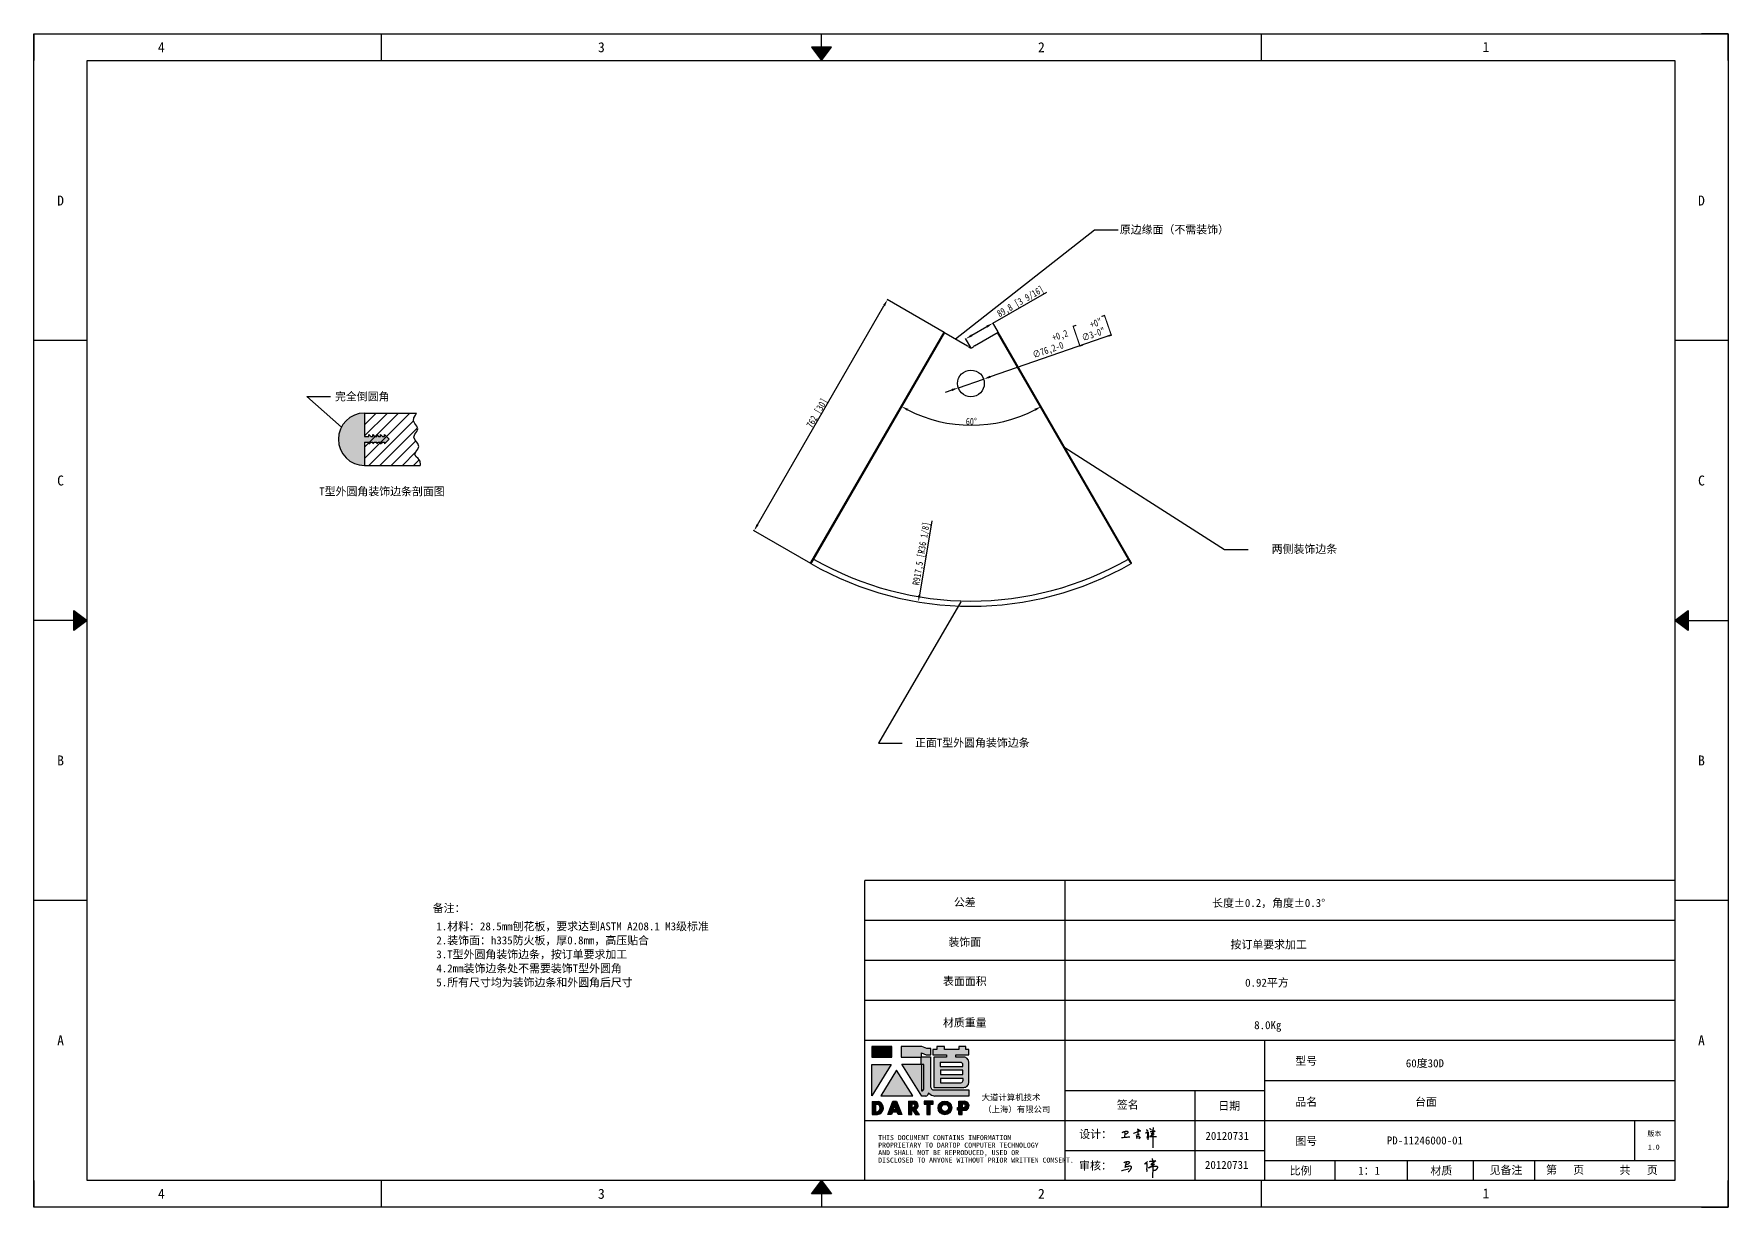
# Model space of a CAD drawing. Header units: inches. Extents: x 777 to 29406, y -38596 to 2393.
# Drawn here: x 16493 to 21330, y -11257 to -7906 of the extents above; entities that cross this region are included whole.
import ezdxf
from ezdxf.enums import TextEntityAlignment as Align

# ---------------------------------------------------------------- set-up
doc = ezdxf.new("R2010")
doc.units = ezdxf.units.IN
doc.header["$LTSCALE"] = 0.605
doc.header["$MEASUREMENT"] = 0
doc.header["$PDMODE"] = 3
doc.header["$PDSIZE"] = 0.25
doc.linetypes.add('DOT', pattern=[0.2, 0.1, -0.1])
doc.layers.get('0').update_dxf_attribs({"linetype": 'CONTINUOUS'})
doc.layers.get('Defpoints').update_dxf_attribs({"linetype": 'CONTINUOUS'})
for name, color, linetype in [('02-05848-001_DXF_HATCHING', 7, 'CONTINUOUS'), ('02-05848-001_DXF_TEXT', 7, 'CONTINUOUS'), ('02-05849-001DXF_CONTINUOUS_LINE', 7, 'CONTINUOUS'), ('4', 7, 'CONTINUOUS'), ('print', 30, 'CONTINUOUS')]:
    doc.layers.add(name, color=color, linetype=linetype)
doc.layers.add('dim', color=2, linetype='CONTINUOUS', lineweight=9)
doc.styles.add('Dartop', font='')
doc.styles.add('hzHT', font='simhei.ttf')
doc.styles.get("Standard").update_dxf_attribs({"font": 'txt', "width": 0.7})
doc.styles.get('Dartop').set_extended_font_data('FangSong_GB2312')
doc.dimstyles.new('ISO-25', dxfattribs={"dimtxt": 20, "dimasz": 20, "dimexe": 1.25, "dimexo": 0.625, "dimtad": 1, "dimdec": 1, "dimtxsty": 'Standard', "dimcen": 2.5, "dimadec": 0, "dimazin": 0, "dimtfac": 1, "dimtdec": 1, "dimtmove": 0, "dimatfit": 3, "dimfxl": 0, "dimarcsym": 0})
doc.dimstyles.get("Standard").update_dxf_attribs({"dimtxt": 0.1, "dimasz": 0.125, "dimexe": 0.18, "dimexo": 0.0625, "dimgap": 0.09, "dimtad": 0, "dimtih": 1, "dimtoh": 1, "dimdec": 3, "dimzin": 4, "dimdsep": 46, "dimtxsty": 'Standard', "dimblk": '_FILLED', "dimblk1": '_FILLED', "dimblk2": '_FILLED', "dimcen": 0.09, "dimadec": 0, "dimazin": 0, "dimtol": 1, "dimtp": 0.008, "dimtm": 0.008, "dimtfac": 1, "dimtdec": 3, "dimtofl": 0, "dimtmove": 0, "dimatfit": 3, "dimldrblk": '_FILLED', "dimfxl": 0, "dimtolj": 1, "dimtzin": 4, "dimarcsym": 0})

# ---------------------------------------------------------------- blocks, each defined once
blk = doc.blocks.new('_FILLED')
at = {"color": 0, "linetype": 'ByBlock'}
blk.add_solid([(0, 0), (-1, 0.16), (-1, -0.16)], dxfattribs=at)
blk = doc.blocks.new('*U5')
at = {"color": 254, "linetype": 'Continuous', "extrusion": (0, 0, -1)}
for points in [[(-17, 0.333), (-16.812, 0.25), (-17, 0.5)], [(-17, 0.333), (-17.188, 0.25), (-16.812, 0.25)], [(-17, 0.333), (-17, 0.5), (-17.188, 0.25)]]:
    blk.add_solid(points, dxfattribs=at)
blk = doc.blocks.new('*U4')
at = {"color": 254, "linetype": 'Continuous', "extrusion": (0, 0, -1)}
for points in [[(-33.167, 11), (-33, 11), (-33.25, 11.188)], [(-33.167, 11), (-33.25, 11.188), (-33.25, 10.812)], [(-33.167, 11), (-33.25, 10.812), (-33, 11)]]:
    blk.add_solid(points, dxfattribs=at)
blk = doc.blocks.new('*U6')
at = {"color": 254, "linetype": 'Continuous'}
for points in [[(17, 21.667), (17.188, 21.75), (16.812, 21.75)], [(17, 21.667), (16.812, 21.75), (17, 21.5)], [(17, 21.667), (17, 21.5), (17.188, 21.75)]]:
    blk.add_solid(points, dxfattribs=at)
blk = doc.blocks.new('*U3')
at = {"color": 254, "linetype": 'Continuous', "extrusion": (0, 0, -1)}
for points in [[(-0.833, 11), (-0.75, 10.812), (-0.75, 11.188)], [(-0.833, 11), (-0.75, 11.188), (-1, 11)], [(-0.833, 11), (-1, 11), (-0.75, 10.812)]]:
    blk.add_solid(points, dxfattribs=at)
blk = doc.blocks.new('dadao')
for p, q in [((48, 19.2), (44.9, 10.4)), ((44.9, 10.4), (51.2, 10.4)), ((51.2, 10.4), (48, 19.2))]:
    blk.add_line(p, q)
for points in [[(41.8, 121.6), (41.8, 143.7), (-0.4, 143.7), (-0.4, 121.6), (41.8, 121.6)], [(104.8, 122), (104.8, 130.3), (114.1, 126.3), (124.2, 126.3), (124.2, 139.6), (115.9, 139.6), (105.1, 143.9), (61.5, 143.9)], [(61.7, 144), (61.7, 121.3), (103.9, 121.3)], [(113.4, 38.7), (105.1, 38.7), (63, 106.5), (103.9, 106.5), (103.9, 120.9), (103.9, 121.3)], [(109.7, 53.6), (109.7, 106.2), (104.3, 106.2), (104.3, 50.4), (106.6, 50.4)], [(144.6, 94.4), (144.6, 84.8), (192, 84.8), (192, 94.1), (144.9, 94.1)], [(120.2, 45), (119.5, 45), (119.5, 44.6)], [(0, 28), (0, 0), (11.8, 0)], [(0.1, 28), (14, 28)], [(7.1, 21.8), (7.1, 6.1), (12, 6.1)], [(7.1, 21.8), (11.4, 21.8)], [(76.8, 28.2), (76.8, 0), (84.1, 0), (84.1, 11.1), (91.6, -0.1), (100.3, -0.1), (91.7, 11.1)], [(76.8, 28.2), (90.6, 28.2)], [(84, 22.7), (84, 15.3), (87.2, 15.3)], [(84, 22.7), (87.3, 22.7)], [(183.7, 0), (183.7, 9.6), (180.6, 9.6), (180.6, 14.9), (183.8, 14.9), (183.8, 28.1), (196.1, 28.1), (196.5, 28.1)], [(183.7, 0), (190.9, 0), (190.9, 9.6), (198.8, 9.6)], [(194.9, 22.3), (190.8, 22.3), (190.8, 15), (194.4, 15)]]:
    blk.add_lwpolyline(points)
blk.add_lwpolyline([(137.1, 144.2), (137.1, 137.9), (128.3, 137.9), (128.3, 126.5), (157.3, 126.5), (157.3, 121.5), (130.3, 121.5), (130.3, 57.5), (194.4, 57.5, 0.414214), (204.4, 67.5), (204.4, 111.3, 0.414214), (194.4, 121.3), (177.5, 121.3), (177.5, 126.3), (204.7, 126.3), (204.7, 137.7), (198.2, 137.7), (198.2, 143.9), (183.3, 143.9), (183.3, 138), (153, 138), (153, 144.2), (137.1, 144.2)], format="xyb", close=True)
for points in [[(104.8, 122), (123.4, 122), (123.4, 60, 0.414214), (131.4, 52), (204.8, 52), (204.8, 39.1), (131.7, 39.1)], [(144.3, 110.8), (144.3, 101.8), (192.3, 101.8), (192.3, 105.5, 0.414214), (187.3, 110.5), (144.3, 110.5)], [(144.6, 77), (144.6, 67.5), (187.6, 67.5, 0.414214), (192.6, 72.5), (192.6, 76.4), (144.6, 76.4)]]:
    blk.add_lwpolyline(points, format="xyb")
for points in [[(-0.3, 106.2), (40.4, 106.2), (-0.3, 39.7), (-0.3, 106.2)], [(51.7, 94.1), (18.4, 39.3), (86.2, 39.3)], [(43.8, 28.2), (51.8, 28.2), (62.6, -0.1), (55, -0.1), (53.2, 5), (42.9, 5), (41.1, 0), (33.6, 0)], [(110, 28.1), (110, 21.9), (116, 21.9), (116, -0.1), (123.2, -0.1), (123.2, 22), (129.2, 22), (129.2, 28.1), (110, 28.1)]]:
    blk.add_lwpolyline(points, close=True)
for radius in [14.5, 7.44]:
    blk.add_circle((154.2, 14.2), radius)
for centre, radius, start, end in [((99.2, 60.7), 12.6, 305.6399, 325.969), ((111.6, 46.7), 8.19, 282.9811, 347.6627), ((136, 61.7), 22.9, 226.7358, 259.3209), ((8.5, 13.9), 8.49, 294.2143, 69.7177), ((9.6, 14.2), 14.4, 278.6604, 72.3203), ((86.4, 19), 3.8, 282.527, 76.7196), ((88.6, 19.4), 8.95, 290.6073, 77.2124), ((193.7, 18.7), 3.8, 280.9891, 72.5513), ((195.7, 18.6), 9.51, 288.8959, 85.2442)]:
    blk.add_arc(centre, radius, start, end)
blk = doc.blocks.new('h')
for p, q in [((20768.1, -2360.9), (20773, -2359.1)), ((20769.5, -2366.9), (20769.8, -2370.6)), ((20769.8, -2370.6), (20770.9, -2378)), ((20770.9, -2378), (20771.5, -2370.6)), ((20772.4, -2369.3), (20774.9, -2367.8)), ((20773, -2359.1), (20784.1, -2355.2)), ((20773.3, -2331.8), (20775.3, -2338.7)), ((20789.1, -2340.9), (20773.5, -2331.9)), ((20775.3, -2338.7), (20775.6, -2351.2)), ((20775.6, -2351.2), (20775.5, -2357.3)), ((20782.2, -2369.2), (20780, -2377.1)), ((20780, -2377.1), (20788.3, -2371.3)), ((20780.1, -2366.4), (20780.8, -2366.4)), ((20781.9, -2367.4), (20782.2, -2369.2)), ((20845.7, -2343.5), (20848.4, -2353)), ((20848.9, -2370.3), (20847.9, -2424)), ((20848.4, -2353), (20848.9, -2370.3))]:
    blk.add_line(p, q)
for points in [[(20696.6, -2372.4, 0.002073), (20710.6, -2371.9, 0.016137), (20719.6, -2371.3, 0.008314), (20736.9, -2369.3)], [(20699.1, -2348.2, -0.029745), (20704.6, -2345.4, -0.046842), (20708.4, -2344.2, -0.00919), (20714.3, -2343, -0.018517), (20717.2, -2342.5, -0.037841), (20720.3, -2342.4, -0.039541), (20723.2, -2342.8, -0.149785), (20726, -2344.3, -0.204935), (20726.9, -2346.6, -0.074872), (20726.5, -2348.3, -0.061615), (20725.6, -2350.3, -0.034204), (20723.8, -2352.6, -0.045776), (20722.3, -2354.1, -0.054985), (20720.4, -2355.3, -0.036348), (20717.3, -2356.5, -0.067752), (20715.7, -2356.8, -0.043553), (20713.2, -2356.7)], [(20755, -2351.9, -0.024077), (20759.9, -2350.1, -0.013147), (20768.7, -2346.5, -0.00522), (20775.4, -2344.1, -0.018517), (20777.3, -2343.4, -0.008274), (20786.3, -2341, -0.039541), (20788.3, -2340.8, -0.079216), (20789.4, -2341, -0.204935)], [(20813.5, -2350.1, 0.007348), (20815.9, -2348.7, 0.008421), (20818, -2347.3, 0.009459), (20819.7, -2346.2, -0.016325), (20820.7, -2345.5, -0.173771), (20821.8, -2345.3, -0.085159), (20823.9, -2346, -0.125883), (20826, -2347.9, -0.160659), (20826.6, -2350.1, -0.010447), (20826.5, -2352.3, -0.008247), (20826.2, -2355.1, -0.002698), (20825.3, -2374, 0.001562), (20823.9, -2383.7, 0.016137)], [(20816.8, -2335, -0.053561), (20819.6, -2336.1, -0.075272), (20821.3, -2337.3, -0.005295), (20822.5, -2338.5, -0.009337), (20823.1, -2339.1, -0.026146), (20823.7, -2339.8, -0.016644), (20824.5, -2340.9)], [(20832.1, -2329.2, -0.053561), (20834.9, -2330.3, -0.075272), (20836.7, -2331.5, -0.005295), (20837.8, -2332.6, -0.009337), (20838.5, -2333.3, -0.026146), (20839, -2334, -0.016644), (20839.8, -2335.1)], [(20836, -2343.7, -0.02797), (20842.1, -2342.6, -0.048868), (20845.6, -2342.2, -0.00919), (20851.1, -2341.4, -0.018517), (20853.9, -2341.1, -0.037841), (20856.7, -2341.2, -0.039541), (20859.4, -2341.6, -0.018282), (20840.6, -2354.7, -0.000937)], [(20847.6, -2340.2, 0.021784), (20849.6, -2335.9, 0.028296), (20850.8, -2332.4, 0.008136), (20851.9, -2328.2, 0.028913), (20852.2, -2327, 0.08193), (20852.1, -2325.9, 0.075058), (20851.7, -2324.7, 0.275043)]]:
    blk.add_lwpolyline(points, format="xyb")
for points in [[(20711.3, -2343.5), (20711.3, -2343.5), (20711.5, -2355.8), (20710.7, -2368), (20710.6, -2371.9)], [(20821.5, -2350.6), (20822.4, -2359.2), (20822.2, -2364.9), (20821.7, -2369), (20821.3, -2376.3), (20823.6, -2368.5), (20827.2, -2366.3), (20829.5, -2366.3)], [(20840.6, -2354.7), (20850, -2354.7), (20855, -2354.3), (20845.9, -2361.1), (20840.5, -2364), (20833, -2367.5), (20863.2, -2367.4), (20865.9, -2367.3)]]:
    blk.add_lwpolyline(points)
for centre, radius, start, end in [((20773.7, -2371.2), 2.3, 121.9907, 163.60158), ((20787.5, -2406), 40.3, 100.61827, 108.24823), ((20780.8, -2367.6), 1.15, 9.4675, 90)]:
    blk.add_arc(centre, radius, start, end)
blk = doc.blocks.new('*D30')
at = {"layer": 'Defpoints', "color": 0, "transparency": 16777216}
for p in [(19168.3, -8623.2), (19017.8, -9528.3)]:
    blk.add_point(p, dxfattribs=at)
at = {"layer": 'dim', "color": 0, "lineweight": -2, "transparency": 16777216}
blk.add_line((19056.4, -9296.6), (19021.1, -9508.6), dxfattribs=at)
at = {"layer": 'dim', "color": 0, "transparency": 16777216}
blk.add_solid([(19017.8, -9508), (19024.4, -9509.1), (19017.8, -9528.3)], dxfattribs=at)
at = {"layer": 'dim', "color": 0, "transparency": 16777216, "insert": (19028.3, -9390.7), "char_height": 20, "attachment_point": 5, "rotation": 80.5582}
blk.add_mtext('R917,5 [R36 1/8]', dxfattribs=at)
blk = doc.blocks.new('*D31')
at = {"layer": 'Defpoints', "color": 0, "transparency": 16777216}
for p in [(19231.2, -8732.1), (19168.3, -8802.8), (19246.1, -8757.9)]:
    blk.add_point(p, dxfattribs=at)
at = {"layer": 'dim', "color": 0, "lineweight": -2, "transparency": 16777216}
for p, q in [((19231.2, -8732.1), (19385, -8643.3)), ((19170.8, -8767), (19213.9, -8742.1)), ((19245.8, -8757.4), (19230.6, -8731)), ((19168, -8802.2), (19152.8, -8775.9))]:
    blk.add_line(p, q, dxfattribs=at)
at = {"layer": 'dim', "color": 0, "transparency": 16777216}
for points in [[(19212.2, -8739.2), (19215.6, -8745), (19231.2, -8732.1)], [(19169.1, -8764.1), (19172.4, -8769.9), (19153.5, -8777)]]:
    blk.add_solid(points, dxfattribs=at)
at = {"layer": 'dim', "color": 0, "transparency": 16777216, "insert": (19310.6, -8672.1), "char_height": 20, "attachment_point": 5, "rotation": 30}
blk.add_mtext('89,8 [3 9/16]', dxfattribs=at)
blk = doc.blocks.new('*D32')
at = {"layer": 'Defpoints', "color": 0, "transparency": 16777216}
for p in [(19204.4, -8892), (19132.3, -8916.8)]:
    blk.add_point(p, dxfattribs=at)
at = {"layer": 'dim', "color": 0, "lineweight": -2, "transparency": 16777216}
for p, q in [((19569.4, -8766), (19223.3, -8885.4)), ((19132.3, -8916.8), (19204.4, -8892)), ((19113.4, -8923.3), (19094.5, -8929.9))]:
    blk.add_line(p, q, dxfattribs=at)
at = {"layer": 'dim', "color": 0, "transparency": 16777216}
for points in [[(19222.2, -8882.3), (19224.4, -8888.6), (19204.4, -8892)], [(19112.3, -8920.2), (19114.5, -8926.5), (19132.3, -8916.8)]]:
    blk.add_solid(points, dxfattribs=at)
at = {"layer": 'dim', "color": 0, "transparency": 16777216, "insert": (19455.8, -8776.3), "char_height": 20, "attachment_point": 5, "rotation": 19.0343}
blk.add_mtext('∅76,2\\S+0,2^ -0; {\\o\\l\\H48.000000;[}∅3\\S+0"^ -0";{\\o\\l\\H48.000000;]}', dxfattribs=at)
blk = doc.blocks.new('*D33')
at = {"layer": 'Defpoints', "color": 0, "transparency": 16777216}
for p in [(18930, -8665.2), (19092.3, -8758.9), (18711.3, -9418.8)]:
    blk.add_point(p, dxfattribs=at)
at = {"layer": 'dim', "color": 0, "lineweight": -2, "transparency": 16777216}
for p, q in [((18559, -9307.8), (18920, -8682.5)), ((19091.8, -8758.6), (18928.9, -8664.6)), ((18710.8, -9418.5), (18547.9, -9324.5))]:
    blk.add_line(p, q, dxfattribs=at)
at = {"layer": 'dim', "color": 0, "transparency": 16777216}
for points in [[(18917.1, -8680.8), (18922.9, -8684.2), (18930, -8665.2)], [(18556.1, -9306.1), (18561.9, -9309.4), (18549, -9325.1)]]:
    blk.add_solid(points, dxfattribs=at)
at = {"layer": 'dim', "color": 0, "transparency": 16777216, "insert": (18730.3, -8989.8), "char_height": 20, "attachment_point": 5, "rotation": 60}
blk.add_mtext('762 [30]', dxfattribs=at)
blk = doc.blocks.new('*D34')
at = {"layer": 'Defpoints', "color": 0, "transparency": 16777216}
for p in [(19092.3, -8758.9), (19246.1, -8757.9), (19100.3, -9017.5), (18718.8, -9405.9), (19626.1, -9416.1)]:
    blk.add_point(p, dxfattribs=at)
at = {"layer": 'dim', "color": 0, "lineweight": -2, "transparency": 16777216}
blk.add_arc((19169.5, -8625.2), 398.4, 242.8768, 297.1232, dxfattribs=at)
at = {"layer": 'dim', "color": 0, "transparency": 16777216}
for points in [[(18986.3, -8982.7), (18989.5, -8976.9), (18970.3, -8970.2)], [(19349.5, -8976.9), (19352.7, -8982.7), (19368.7, -8970.2)]]:
    blk.add_solid(points, dxfattribs=at)
at = {"layer": 'dim', "color": 0, "transparency": 16777216, "insert": (19169.5, -9013), "char_height": 20, "attachment_point": 5}
blk.add_mtext('60°', dxfattribs=at)

msp = doc.modelspace()

# ---------------------------------------------------------------- hatches: boundary and pattern name
for points in [[(18942.42, -10798.32), (18885.47, -10798.32), (18885.47, -10828.08), (18942.42, -10828.08)], [(18940.59, -10848.9), (18885.62, -10848.9), (18885.62, -10938.65)], [(18955.83, -10865.19), (18910.89, -10939.25), (19002.39, -10939.25)], [(19060.49, -10954.4), (19034.48, -10954.4), (19034.48, -10962.65), (19042.6, -10962.65), (19042.6, -10992.38), (19052.31, -10992.38), (19052.31, -10962.63), (19060.49, -10962.63)]]:
    msp.add_hatch(color=0).paths.add_polyline_path(points)
h = msp.add_hatch(color=0)
h.paths.add_polyline_path([(19027.54, -10816.41), (19040.11, -10821.84), (19053.7, -10821.84), (19053.7, -10803.85), (19042.49, -10803.85), (19027.88, -10798.08), (18969.33, -10798.08), (18969.33, -10828.5), (19026.29, -10828.5), (19026.29, -10829.12), (19026.29, -10848.56), (18971.06, -10848.56), (19027.87, -10939.99), (19039.12, -10939.99, 0.2793748), (19047.34, -10932), (19047.34, -10931.58), (19048.33, -10931.58, 0.1431454), (19063.82, -10939.46), (19162.54, -10939.46), (19162.54, -10922.12), (19063.4, -10922.12, -0.4142136), (19052.6, -10911.33), (19052.6, -10827.54), (19027.54, -10827.54)])
h.paths.add_polyline_path([(19026.87, -10848.95), (19034.11, -10848.95), (19034.11, -10919.91, -0.0889357), (19029.91, -10924.23), (19026.84, -10924.23)], flags=16)
h = msp.add_hatch(color=0)
h.paths.add_polyline_path([(19162.37, -10806.37), (19153.58, -10806.37), (19153.58, -10798.01), (19133.51, -10798.01), (19133.51, -10805.95), (19092.52, -10805.95), (19092.52, -10797.6), (19071.05, -10797.6), (19071.05, -10806.11), (19059.19, -10806.11), (19059.19, -10821.51), (19098.33, -10821.51), (19098.33, -10828.32), (19061.86, -10828.32), (19061.86, -10914.58), (19148.45, -10914.58, 0.4142136), (19161.95, -10901.08), (19161.95, -10842.01, 0.4142136), (19148.45, -10828.51), (19125.56, -10828.51), (19125.56, -10821.83), (19162.37, -10821.83)])
h.paths.add_polyline_path([(19138.89, -10843.14, -0.4142136), (19145.64, -10849.89), (19145.64, -10854.84), (19080.81, -10854.84), (19080.81, -10843.14)], flags=16)
h.paths.add_polyline_path([(19145.22, -10865.28), (19145.22, -10877.82), (19081.22, -10877.82), (19081.22, -10865.28)], flags=16)
h.paths.add_polyline_path([(19146.05, -10889.1), (19146.05, -10894.46, -0.4142136), (19139.31, -10901.21), (19081.22, -10901.21), (19081.22, -10889.1)], flags=16)
h = msp.add_hatch(color=0)
h.paths.add_polyline_path([(18904.88, -10954.54), (18886.02, -10954.54), (18886.02, -10992.27), (18901.91, -10992.27, 0.7930159)])
h.paths.add_polyline_path([(18902.19, -10984), (18895.59, -10984), (18895.59, -10962.8), (18901.46, -10962.8, -0.6713609)], flags=16)
h = msp.add_hatch(color=0)
h.paths.add_polyline_path([(18955.97, -10954.23), (18945.21, -10954.23), (18931.37, -10992.31), (18941.56, -10992.31), (18943.96, -10985.56), (18957.77, -10985.56), (18960.22, -10992.39), (18970.5, -10992.39)])
h.paths.add_polyline_path([(18955.13, -10978.28), (18946.57, -10978.28), (18950.77, -10966.32)], flags=16)
h = msp.add_hatch(color=0)
h.paths.add_polyline_path([(19008.28, -10954.25), (18989.73, -10954.25), (18989.73, -10992.33), (18999.53, -10992.33), (18999.53, -10977.23), (19009.61, -10992.46), (19021.45, -10992.46), (19009.86, -10977.33, 0.7440549)])
h.paths.add_polyline_path([(18999.44, -10971.6), (18999.44, -10961.6), (19003.83, -10961.6, -0.796809), (19003.76, -10971.6)], flags=16)
h = msp.add_hatch(color=0)
h.paths.add_polyline_path([(19074.62, -10973.15, 1), (19113.72, -10973.15, 1)])
h.paths.add_polyline_path([(19104.21, -10973.15, -1), (19084.13, -10973.15, -1)], flags=16)
h = msp.add_hatch(color=0)
h.paths.add_polyline_path([(19151.22, -10954.34), (19150.66, -10954.34), (19134.13, -10954.34), (19134.13, -10972.11), (19129.74, -10972.11), (19129.74, -10979.32), (19134.05, -10979.32), (19134.05, -10992.26), (19143.71, -10992.26), (19143.71, -10979.27), (19154.31, -10979.27, 0.8123038)])
h.paths.add_polyline_path([(19143.56, -10972.06), (19143.56, -10962.12), (19149.06, -10962.12, -0.7782134), (19148.5, -10972.06)], flags=16)
at = {"layer": '02-05848-001_DXF_HATCHING', "linetype": 'Continuous'}
h = msp.add_hatch(color=2, dxfattribs=at)
edge = h.paths.add_edge_path()
edge.add_line((17454.63, -9072.07), (17460.67, -9072.07))
edge.add_line((17460.67, -9072.07), (17460.67, -9077.12))
edge.add_line((17460.67, -9077.12), (17465.73, -9072.07))
edge.add_line((17465.73, -9072.07), (17471.77, -9072.07))
edge.add_line((17471.77, -9072.07), (17471.77, -9077.12))
edge.add_line((17471.77, -9077.12), (17476.83, -9072.07))
edge.add_line((17476.83, -9072.07), (17482.88, -9072.07))
edge.add_line((17482.88, -9072.07), (17482.88, -9077.12))
edge.add_line((17482.88, -9077.12), (17487.94, -9072.07))
edge.add_line((17487.94, -9072.07), (17493.98, -9072.07))
edge.add_line((17493.98, -9072.07), (17493.98, -9077.12))
edge.add_line((17493.98, -9077.12), (17507.26, -9063.89))
edge.add_line((17493.98, -9050.66), (17507.26, -9063.89))
edge.add_line((17493.98, -9055.7), (17493.98, -9050.66))
edge.add_line((17487.94, -9055.7), (17493.98, -9055.7))
edge.add_line((17482.88, -9050.66), (17487.94, -9055.7))
edge.add_line((17482.88, -9055.7), (17482.88, -9050.66))
edge.add_line((17476.83, -9055.7), (17482.88, -9055.7))
edge.add_line((17471.77, -9050.66), (17476.83, -9055.7))
edge.add_line((17471.77, -9055.7), (17471.77, -9050.66))
edge.add_line((17465.73, -9055.7), (17471.77, -9055.7))
edge.add_line((17460.67, -9050.66), (17465.73, -9055.7))
edge.add_line((17460.67, -9055.7), (17460.67, -9050.66))
edge.add_line((17454.63, -9055.7), (17460.67, -9055.7))
edge.add_line((17449.57, -9050.66), (17454.63, -9055.7))
edge.add_line((17449.57, -9055.7), (17449.57, -9050.66))
edge.add_line((17437, -9055.7), (17449.57, -9055.7))
edge.add_line((17437, -8989.08), (17437, -9055.7))
edge.add_arc((17437, -9063.89), 74.8, 90, 270)
edge.add_line((17437, -9072.07), (17437, -9138.69))
edge.add_line((17437, -9072.07), (17449.57, -9072.07))
edge.add_line((17449.57, -9072.07), (17449.57, -9077.12))
edge.add_line((17449.57, -9077.12), (17454.63, -9072.07))

# ---------------------------------------------------------------- linework, layer by layer
at = {"color": 0, "linetype": 'DOT'}
for p, q in [((16492.8, -7906.19), (21254.04, -7906.19)), ((16492.8, -11180.4), (16492.8, -7982.33)), ((21330.18, -7982.33), (21330.18, -11180.4)), ((21254.04, -11256.54), (16492.8, -11256.54))]:
    msp.add_line(p, q, dxfattribs=at)
at = {"color": 0}
for p, q in [((16492.8, -7906.19), (16492.8, -7982.33)), ((17484.89, -7982.33), (17484.89, -7906.19)), ((18741.27, -7944.26), (18741.27, -7906.19)), ((19997.65, -7982.33), (19997.65, -7906.19)), ((21330.18, -7906.19), (21254.04, -7906.19)), ((21330.18, -7982.33), (21330.18, -7906.19)), ((16645.09, -11180.4), (16645.09, -7982.33)), ((16645.09, -7982.33), (21177.89, -7982.33)), ((21177.89, -7982.33), (21177.89, -11180.4)), ((16645.09, -8781.85), (16492.8, -8781.85)), ((21330.18, -8781.85), (21177.89, -8781.85)), ((16607.02, -9581.37), (16492.8, -9581.37)), ((21215.96, -9581.37), (21330.18, -9581.37)), ((18865, -11180.4), (18865, -10323.77)), ((21177.89, -10323.77), (18865, -10323.77)), ((19436.09, -10323.77), (19436.09, -11180.4)), ((16645.09, -10380.88), (16492.8, -10380.88)), ((21330.18, -10380.88), (21177.89, -10380.88)), ((21177.89, -10437.99), (18865, -10437.99)), ((21177.89, -10552.21), (18865, -10552.21)), ((21177.89, -10666.42), (18865, -10666.42)), ((21177.89, -10780.64), (18865, -10780.64)), ((20007.17, -11180.4), (20007.17, -10780.64)), ((19436.09, -10923.41), (20007.17, -10923.41)), ((19807.29, -10923.41), (19807.29, -11180.4)), ((20007.17, -10894.86), (21177.89, -10894.86)), ((18865, -11009.07), (19436.09, -11009.07)), ((19436.09, -11009.07), (21177.89, -11009.07)), ((21063.67, -11123.29), (21063.67, -11009.07)), ((19436.09, -11094.74), (20007.17, -11094.74)), ((20007.17, -11123.29), (21177.89, -11123.29)), ((20208.09, -11180.4), (20208.09, -11123.29)), ((20415.16, -11180.4), (20415.16, -11123.29)), ((20603.39, -11180.4), (20603.39, -11123.29)), ((20778.13, -11180.4), (20778.13, -11123.29)), ((16492.8, -11180.4), (16492.8, -11256.54)), ((21177.89, -11180.4), (16645.09, -11180.4)), ((17484.89, -11256.54), (17484.89, -11180.4)), ((18741.27, -11218.47), (18741.27, -11256.54)), ((19997.65, -11256.54), (19997.65, -11180.4)), ((21330.18, -11256.54), (21330.18, -11180.4)), ((21254.04, -11256.54), (21330.18, -11256.54))]:
    msp.add_line(p, q, dxfattribs=at)
at = {"color": 2, "linetype": 'Continuous'}
for p, q in [((17437, -9022.35), (17470.26, -8989.08)), ((17437, -9054.37), (17502.29, -8989.08)), ((17437, -9086.4), (17534.31, -8989.08)), ((17437, -9118.43), (17566.34, -8989.08)), ((17448.76, -9138.69), (17576.47, -9010.98)), ((17480.79, -9138.69), (17587.93, -9031.55)), ((17512.82, -9138.69), (17583.16, -9068.35)), ((17544.85, -9138.69), (17582.66, -9100.88)), ((17576.87, -9138.69), (17592.73, -9122.84))]:
    msp.add_line(p, q, dxfattribs=at)
at = {"color": 7, "linetype": 'Continuous'}
for p, q in [((17437, -8989.08), (17437, -9055.7)), ((17437, -8989.08), (17585.38, -8989.08)), ((17578, -9002.88), (17582.65, -8994.74)), ((17582.65, -8994.74), (17585.38, -8989.08)), ((17576.42, -9010.86), (17578, -9002.88)), ((17580.25, -9018.77), (17576.42, -9010.86)), ((17586.1, -9026.62), (17580.25, -9018.77)), ((17580.9, -9049.74), (17586.14, -9042.09)), ((17589.03, -9034.51), (17586.1, -9026.62)), ((17586.14, -9042.09), (17589.03, -9034.51)), ((17437, -9055.7), (17449.57, -9055.7)), ((17437, -9072.07), (17437, -9138.69)), ((17437, -9072.07), (17449.57, -9072.07)), ((17449.57, -9055.7), (17449.57, -9050.66)), ((17449.57, -9050.66), (17454.63, -9055.7)), ((17449.57, -9077.12), (17454.63, -9072.07)), ((17449.57, -9072.07), (17449.57, -9077.12)), ((17454.63, -9055.7), (17460.67, -9055.7)), ((17454.63, -9072.07), (17460.67, -9072.07)), ((17460.67, -9055.7), (17460.67, -9050.66)), ((17460.67, -9050.66), (17465.73, -9055.7)), ((17460.67, -9077.12), (17465.73, -9072.07)), ((17460.67, -9072.07), (17460.67, -9077.12)), ((17465.73, -9055.7), (17471.77, -9055.7)), ((17465.73, -9072.07), (17471.77, -9072.07)), ((17471.77, -9055.7), (17471.77, -9050.66)), ((17471.77, -9050.66), (17476.83, -9055.7)), ((17471.77, -9077.12), (17476.83, -9072.07)), ((17471.77, -9072.07), (17471.77, -9077.12)), ((17476.83, -9055.7), (17482.88, -9055.7)), ((17476.83, -9072.07), (17482.88, -9072.07)), ((17482.88, -9055.7), (17482.88, -9050.66)), ((17482.88, -9050.66), (17487.94, -9055.7)), ((17482.88, -9077.12), (17487.94, -9072.07)), ((17482.88, -9072.07), (17482.88, -9077.12)), ((17487.94, -9055.7), (17493.98, -9055.7)), ((17487.94, -9072.07), (17493.98, -9072.07)), ((17493.98, -9055.7), (17493.98, -9050.66)), ((17493.98, -9050.66), (17507.26, -9063.89)), ((17493.98, -9077.12), (17507.26, -9063.89)), ((17493.98, -9072.07), (17493.98, -9077.12)), ((17577.99, -9057.36), (17580.9, -9049.74)), ((17581.79, -9066.58), (17577.99, -9057.36)), ((17588.9, -9075.74), (17581.79, -9066.58)), ((17583.29, -9099.39), (17588.79, -9092.23)), ((17588.79, -9092.23), (17592.18, -9084.95)), ((17592.18, -9084.95), (17588.9, -9075.74)), ((17437, -9138.69), (17596.03, -9138.69)), ((17580.36, -9106.23), (17583.29, -9099.39)), ((17583.29, -9112.75), (17580.36, -9106.23)), ((17589.64, -9119.16), (17583.29, -9112.75)), ((17595.33, -9125.94), (17589.64, -9119.16)), ((17596.68, -9137.31), (17595.33, -9125.94)), ((17596.03, -9138.69), (17596.68, -9137.31))]:
    msp.add_line(p, q, dxfattribs=at)
for p, q in [((19685.64, -11117.71), (19687.28, -11131.39)), ((19681.34, -11141.34), (19675.73, -11144.38)), ((19685.38, -11139.18), (19681.34, -11141.34)), ((19681.57, -11134.64), (19688.71, -11134.64)), ((19692.51, -11134.29), (19685.38, -11139.18)), ((19687.54, -11141.5), (19686.94, -11172.95)), ((19687.28, -11131.39), (19687.54, -11141.5)), ((19688.71, -11134.64), (19692.51, -11134.29))]:
    msp.add_line(p, q)
at = {"color": 0}
for points in [[(18741.27, -7982.33), (18769.82, -7944.26), (18712.72, -7944.26), (18741.27, -7982.33)], [(16645.09, -9581.37), (16607.02, -9609.92), (16607.02, -9552.81), (16645.09, -9581.37)], [(21177.89, -9581.37), (21215.96, -9552.81), (21215.96, -9609.92), (21177.89, -9581.37)], [(18741.27, -11180.4), (18769.82, -11218.47), (18712.72, -11218.47), (18741.27, -11180.4)]]:
    msp.add_lwpolyline(points, close=True, dxfattribs=at)
for points in [[(19678.07, -11126.22, -0.0279703), (19682.69, -11125.37, -0.0488679), (19685.36, -11125.09, -0.0091902), (19689.56, -11124.46, -0.0185172), (19691.67, -11124.27, -0.0378406), (19693.82, -11124.32, -0.0395413), (19695.85, -11124.68, -0.0182819), (19681.57, -11134.64, -0.0009369)], [(19604.42, -11129.7, -0.029745), (19607.68, -11128.07, -0.0468422), (19609.89, -11127.36, -0.0091902), (19613.34, -11126.66, -0.0185172), (19615.07, -11126.41, -0.0378406), (19616.85, -11126.35, -0.0395413), (19618.55, -11126.56, -0.1497852), (19620.21, -11127.47, -0.2049352), (19620.71, -11128.78, -0.0748717), (19620.52, -11129.81, -0.0616146), (19619.96, -11130.96, -0.0342039), (19618.94, -11132.31, -0.0457759), (19618.02, -11133.18, -0.054985), (19616.92, -11133.88, -0.0363479), (19615.08, -11134.6, -0.0677521), (19614.17, -11134.76, -0.0435534), (19612.72, -11134.69)], [(19675.73, -11144.38, -0.029745), (19680.83, -11141.82, -0.0468422), (19684.27, -11140.71, -0.0091902), (19689.65, -11139.63, -0.0185172), (19692.35, -11139.24, -0.0378406), (19695.13, -11139.15, -0.0395413), (19697.78, -11139.48, -0.1497852), (19700.36, -11140.89, -0.2049352), (19701.15, -11142.93, -0.0748717), (19700.85, -11144.55, -0.0616146), (19699.98, -11146.33, -0.0342039), (19698.38, -11148.44, -0.0457759), (19696.96, -11149.8, -0.054985), (19695.23, -11150.88, -0.0363479), (19692.37, -11152.02, -0.0677521), (19690.94, -11152.27, -0.0435534), (19688.69, -11152.15)]]:
    msp.add_lwpolyline(points, format="xyb")
msp.add_lwpolyline([(19611.61, -11126.99), (19611.61, -11126.99), (19610.52, -11133.68), (19608.72, -11139.97), (19607.55, -11143.83)])
at = {"color": 7, "linetype": 'Continuous'}
msp.add_arc((17437, -9063.89), 74.8, 90, 270, dxfattribs=at)
for centre, radius, start, end in [((19596.06, -11140.33), 12.07, 281.07698, 291.21263), ((19330.71, -10063.21), 1121.29, 283.91895, 284.97151), ((19625.99, -11175.75), 36.86, 113.20245, 120.0175), ((19617.34, -11155.57), 14.9, 102.47486, 113.20245), ((19638.93, -11253.18), 114.87, 100.36867, 102.47486), ((19614.94, -11145.98), 9.51, 283.81625, 294.03051), ((19623.35, -11168.03), 28.31, 96.12534, 100.36867), ((19616.97, -11150.68), 4.39, 294.83643, 309.90113), ((19558.51, -11096.75), 83.89, 316.91956, 320.58866), ((19621.85, -11153.97), 14.17, 87.45704, 96.12534), ((19621.9, -11152.79), 12.98, 78.39957, 87.45704), ((19606.05, -11137.5), 21.33, 324.09481, 331.37836), ((19623.73, -11143.85), 3.86, 44.32465, 78.39957), ((19622.6, -11145.87), 2.85, 319.57307, 337.48549), ((19614.75, -11139.6), 12.81, 324.91067, 333.34843), ((19620.98, -11141.92), 6.24, 326.76781, 340.87102), ((19624.96, -11142.65), 2.14, 357.99839, 44.32465), ((19622.87, -11142.58), 4.24, 340.87102, 357.99839), ((19636.25, -11084.41), 56.38, 299.26546, 300.9495), ((19763.98, -11557), 435.33, 102.46592, 103.2053), ((19467.32, -10923.21), 288.25, 313.36613, 315.29608), ((20580.46, -11287.85), 920.05, 171.41017, 171.76808), ((19670.05, -11133.78), 1.84, 52.37575, 91.29116), ((18048.83, -11081.48), 1623.37, 357.56566, 358.05728), ((19669.42, -11133.49), 2.11, 357.19683, 33.70518), ((19621.88, -11130.38), 49.77, 352.91255, 354.80268), ((19640.55, -11132.07), 31.02, 354.80268, 357.19683)]:
    msp.add_arc(centre, radius, start, end)
at = {"layer": '02-05849-001DXF_CONTINUOUS_LINE', "color": 7, "linetype": 'Continuous'}
for p, q in [((19090.59, -8757.9), (18710.59, -9416.07)), ((19092.33, -8758.9), (18718.81, -9405.85)), ((19090.59, -8757.9), (19158.29, -8796.98)), ((19178.41, -8796.98), (19246.11, -8757.9)), ((19617.89, -9405.85), (19244.37, -8758.9)), ((19626.1, -9416.07), (19246.11, -8757.9)), ((18711.41, -9418.68), (18711.33, -9418.81)), ((18713.16, -9415.65), (18711.41, -9418.68)), ((18718.81, -9405.85), (18713.16, -9415.65)), ((18718.81, -9405.85), (18717.07, -9404.85)), ((19617.89, -9405.85), (19619.63, -9404.85)), ((19623.54, -9415.64), (19617.89, -9405.85)), ((19624.42, -9417.17), (19623.54, -9415.64)), ((19625.37, -9418.81), (19624.42, -9417.17))]:
    msp.add_line(p, q, dxfattribs=at)
msp.add_circle((19168.35, -8904.39), 38.1, dxfattribs=at)
for centre, radius, start, end in [((19153.52, -8805.23), 9.52, 38.90942, 60), ((19168.35, -8793.26), 9.52, 218.90942, 321.09058), ((19183.17, -8805.23), 9.52, 120, 141.09058), ((18712.33, -9417.07), 2.01, 150, 240.12559), ((19168.35, -8623.21), 917.52, 240.1256, 299.87482), ((19168.35, -8623.21), 902.56, 240.12738, 299.87304), ((19624.37, -9417.07), 2, 299.87483, 30)]:
    msp.add_arc(centre, radius, start, end, dxfattribs=at)
at = {"layer": 'print'}
msp.add_lwpolyline([(16492.8, -7906.19), (21330.18, -7906.19), (21330.18, -11256.54), (16492.8, -11256.54)], close=True, dxfattribs=at)

# ---------------------------------------------------------------- block references
at = {"color": 0, "linetype": 'Continuous', "xscale": 152.2888407109637, "yscale": 152.2888407109637, "zscale": 152.2888407109637}
for name, p in [('*U6', (16152.36, -11256.54)), ('*U3', (16492.8, -11256.54)), ('*U4', (16152.36, -11256.54)), ('*U5', (16152.36, -11256.54))]:
    msp.add_blockref(name, p, dxfattribs=at)
at = {"color": 0}
for name, p, xscale, yscale, zscale in [('dadao', (18886.02, -10992.27), 1.349832906196347, 1.349832906196347, 1.349832906196347), ('h', (7476.51, -9667.93), 0.585704211006083, 0.585704211006083, 0.585704211006083)]:
    msp.add_blockref(name, p, dxfattribs=dict(at, xscale=xscale, yscale=yscale, zscale=zscale))

# ---------------------------------------------------------------- texts
for s, height, style, p in [('4', 28.55, 'Dartop', (16856.7, -7944.26)), ('3', 28.55, 'Dartop', (18113.08, -7944.26)), ('2', 28.55, 'Dartop', (19369.46, -7944.26)), ('1', 28.55, 'Dartop', (20638.86, -7943.35)), ('D', 28.55, 'Dartop', (16568.94, -8382.09)), ('D', 28.55, 'Dartop', (21254.04, -8382.09)), ('C', 28.55, 'Dartop', (16568.94, -9181.61)), ('C', 28.55, 'Dartop', (21254.04, -9181.61)), ('T型外圆角装饰边条剖面图', 22.8433, 'hzHT', (17486.62, -9212.61)), ('B', 28.55, 'Dartop', (16568.94, -9981.12)), ('B', 28.55, 'Dartop', (21254.04, -9981.12)), ('备注：', 22.843, 'hzHT', (17678.28, -10402.78)), ('公差', 22.843, 'hzHT', (19150.79, -10385.89)), ('长度%%P0.2，角度%%P0.3%%D', 22.8433, 'hzHT', (20018.35, -10387.95)), ('1.材料：28.5mm刨花板，要求达到ASTM A208.1 M3级标准', 22.8433, 'hzHT', (18030.97, -10454.76)), ('2.装饰面：h335防火板，厚0.8mm，高压贴合           ', 22.8433, 'hzHT', (18030.97, -10494.76)), ('装饰面', 22.843, 'hzHT', (19150.79, -10499.76)), ('按订单要求加工', 22.843, 'hzHT', (20018.35, -10506.73)), ('3.T型外圆角装饰边条，按订单要求加工               ', 22.8433, 'hzHT', (18030.97, -10534.76)), ('4.2mm装饰边条处不需要装饰T型外圆角                ', 22.8433, 'hzHT', (18030.97, -10574.76)), ('5.所有尺寸均为装饰边条和外圆角后尺寸              ', 22.8433, 'hzHT', (18030.97, -10614.76)), ('表面面积', 22.843, 'hzHT', (19150.79, -10611.44)), ('0.92平方', 22.843, 'hzHT', (20013.39, -10615.61)), ('材质重量', 22.843, 'hzHT', (19150.79, -10729.69)), ('8.0Kg', 22.843, 'hzHT', (20015.87, -10736.87)), ('A', 28.55, 'Dartop', (16568.94, -10780.64)), ('A', 28.55, 'Dartop', (21254.04, -10780.64)), ('型号', 22.843, 'hzHT', (20125.69, -10838.75)), ('60度30D', 22.843, 'hzHT', (20464.44, -10845.75)), ('签名', 22.843, 'hzHT', (19615.95, -10964.38)), ('日期', 22.843, 'hzHT', (19905.8, -10967.19)), ('品名', 22.843, 'hzHT', (20125.69, -10956.01)), ('台面', 22.843, 'hzHT', (20467.63, -10956.01)), ('20120731', 22.843, 'hzHT', (19899.94, -11053.07)), ('图号', 22.843, 'hzHT', (20125.69, -11067.67)), ('PD-11246000-01', 22.8433, 'hzHT', (20464.44, -11066.18)), ('版本', 14.277, 'hzHT', (21119.68, -11046.98)), ('20120731', 22.843, 'hzHT', (19898.58, -11135.96)), ('1.0', 14.277, 'Dartop', (21117.97, -11085.13)), ('比例', 22.843, 'hzHT', (20109.76, -11152.44)), ('1：1', 22.843, 'hzHT', (20305.05, -11152.44)), ('材质', 22.843, 'hzHT', (20511.38, -11152.44)), ('见备注', 22.843, 'hzHT', (20695.91, -11150.76)), ('第   页', 22.843, 'hzHT', (20864.75, -11150.07)), ('共   页', 22.843, 'hzHT', (21074.59, -11150.9)), ('4', 28.55, 'Dartop', (16856.7, -11218.47)), ('3', 28.55, 'Dartop', (18113.08, -11218.47)), ('2', 28.55, 'Dartop', (19369.46, -11218.47)), ('1', 28.55, 'Dartop', (20638.86, -11217.56))]:
    msp.add_text(s, height=height, dxfattribs=dict(at, style=style)).set_placement(p, align=Align.MIDDLE_CENTER)
at = {"color": 0, "style": 'hzHT'}
for s, height, p in [('THIS DOCUMENT CONTAINS INFORMATION', 14.2771, (18903.55, -11065.18)), ('PROPRIETARY TO DARTOP COMPUTER TECHNOLOGY', 14.2771, (18903.55, -11086.6)), ('设计：', 22.843, (19477.56, -11059.56)), ('AND SHALL NOT BE REPRODUCED, USED OR', 14.2771, (18903.55, -11108.01)), ('DISCLOSED TO ANYONE WITHOUT PRIOR WRITTEN CONSENT.', 14.2771, (18903.55, -11129.43)), ('审核：', 22.843, (19477.22, -11149.51))]:
    msp.add_text(s, height=height, dxfattribs=at).set_placement(p)
at = {"layer": '4', "color": 0, "style": 'hzHT'}
for s, p in [('大道计算机技术', (19198.84, -10951.78)), ('（上海）有限公司', (19203.15, -10985.93))]:
    msp.add_text(s, height=17.132, dxfattribs=at).set_placement(p)
at = {"layer": 'dim', "color": 0, "style": 'hzHT'}
for s, height, p in [('原边缘面（不需装饰）', 22.843, (19749.22, -8464.93)), ('完全倒圆角', 22.843, (17430.3, -8941.87)), ('两侧装饰边条', 22.843, (20120.43, -9377.37)), ('正面T型外圆角装饰边条', 22.8433, (19172.22, -9930.35))]:
    msp.add_text(s, height=height, dxfattribs=at).set_placement(p, align=Align.MIDDLE_CENTER)

# ---------------------------------------------------------------- dimensions: what is measured, and where the dimension line sits
at = {"layer": 'dim'}
dim = msp.add_radius_dim(center=(19168.35, -8623.21), mpoint=(19017.83, -9528.3), dimstyle='ISO-25', dxfattribs=at)
dim.commit()
dim.dimension.update_dxf_attribs({"geometry": '*D30', "text_midpoint": (19040.38, -9392.7), "dimtype": 164})
for p1, p2, distance, picture, middle in [((19168.35, -8802.79), (19246.11, -8757.9), 29.79, '*D31', (19310.62, -8672.05)), ((18711.33, -9418.81), (19092.33, -8758.9), 187.42, '*D33', (18730.32, -8989.83))]:
    dim = msp.add_aligned_dim(p1=p1, p2=p2, distance=distance, dimstyle='ISO-25', dxfattribs=at)
    dim.commit()
    dim.dimension.update_dxf_attribs({"geometry": picture, "text_midpoint": middle})
dim = msp.add_diameter_dim_2p(p1=(19132.33, -8916.82), p2=(19204.36, -8891.96), dimstyle='ISO-25', override={"dimgap": 0.625, "dimtol": 1, "dimlim": 0, "dimtp": 0.2, "dimtm": 1e-09}, dxfattribs=at)
dim.commit()
dim.dimension.update_dxf_attribs({"geometry": '*D32', "text_midpoint": (19464.7, -8802.15), "dimtype": 163})
dim = msp.add_angular_dim_2l(base=(19100.33, -9017.54), line1=((19626.1, -9416.07), (19246.11, -8757.9)), line2=((19092.33, -8758.9), (18718.81, -9405.85)), dimstyle='ISO-25', dxfattribs=at)
dim.commit()
dim.dimension.update_dxf_attribs({"geometry": '*D34', "text_midpoint": (19169.51, -9012.97)})

# ---------------------------------------------------------------- leaders
at = {"layer": '02-05848-001_DXF_TEXT', "color": 2, "linetype": 'Continuous'}
for points in [[(19124.44, -8777.44), (19520.74, -8465.98), (19588.24, -8465.98)], [(17370.67, -9029.3), (17271.76, -8942.15), (17339.26, -8942.15)], [(19436.11, -9086.98), (19891.95, -9378.41), (19959.45, -9378.41)], [(19139.65, -9528.33), (18903.96, -9931.4), (18971.46, -9931.4)]]:
    msp.add_leader(points, dimstyle='Standard', override={"dimtad": 0}, dxfattribs=at)

doc.saveas('drawing.dxf')
